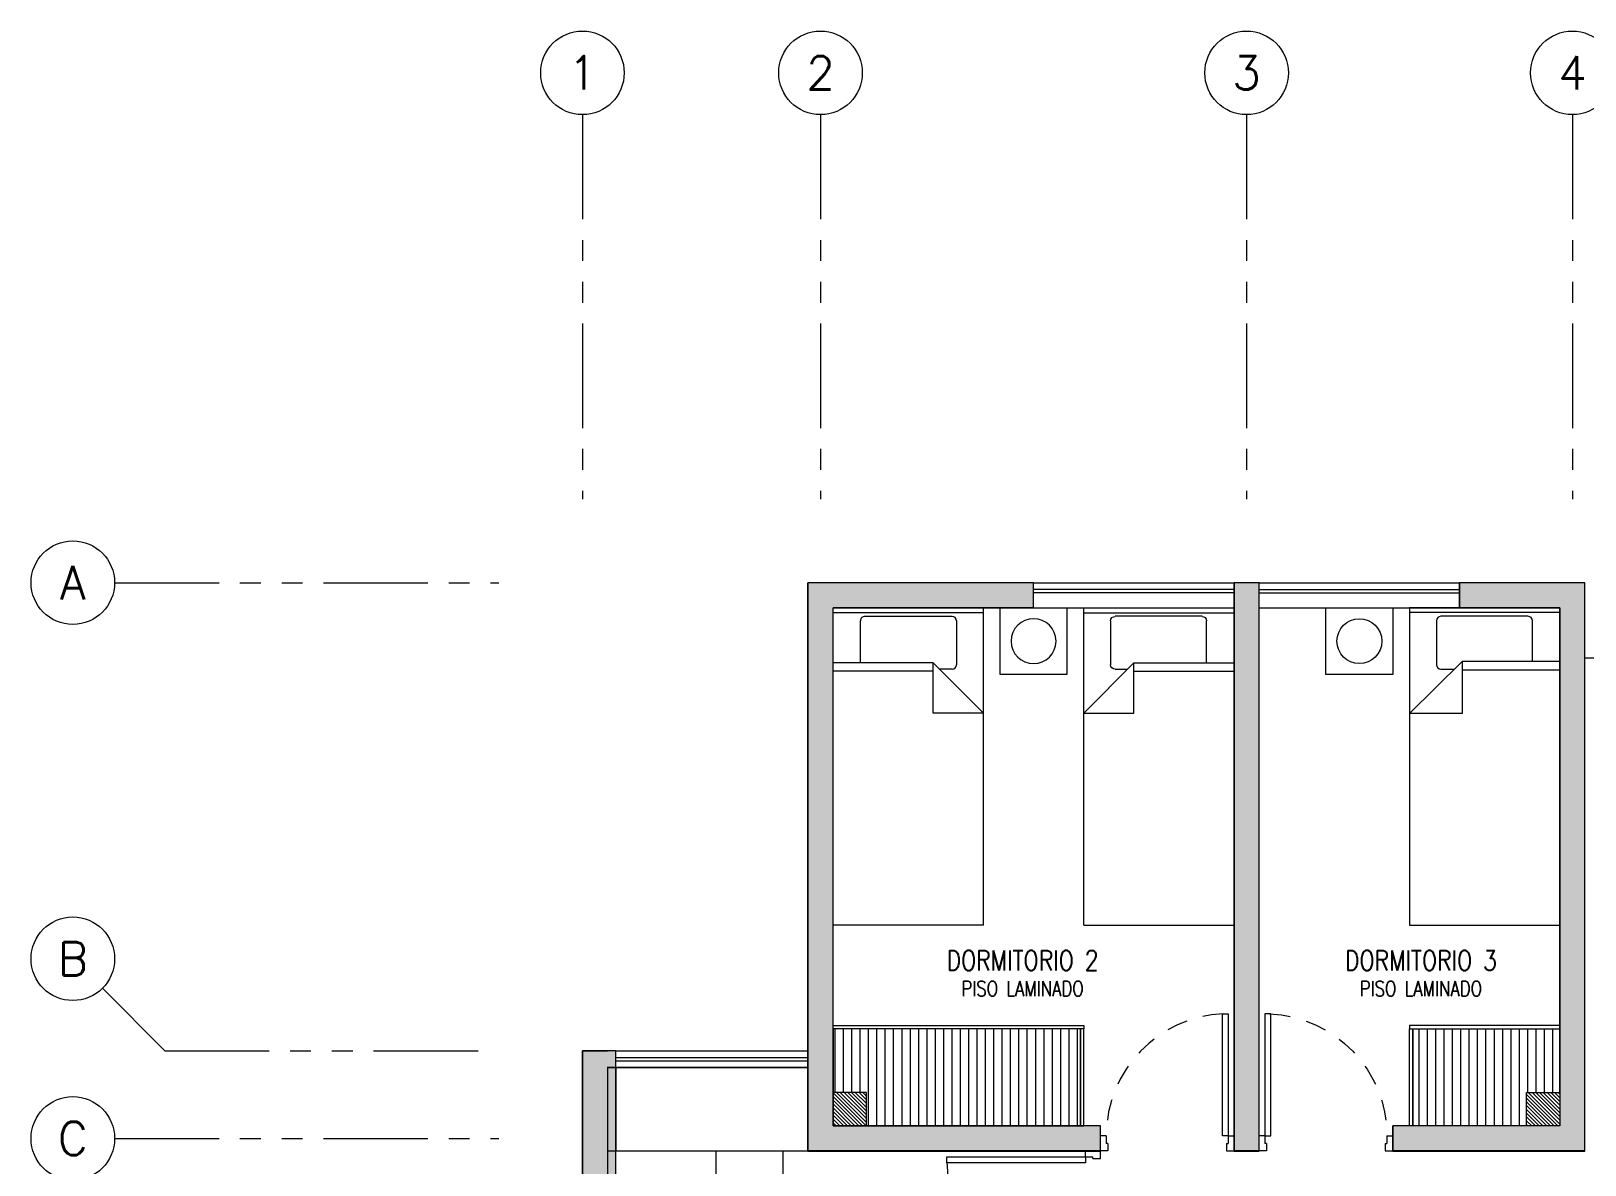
# Model space of a CAD drawing. Header units: millimetres. Extents: x 3738 to 3833, y 1327 to 1657.
# Drawn here: x 3765.17 to 3774.47, y 1467.1 to 1473.89 of the extents above; entities that cross this region are included whole.
import ezdxf
from ezdxf.enums import TextEntityAlignment as Align

# ---------------------------------------------------------------- set-up
doc = ezdxf.new("R2010")
doc.units = ezdxf.units.MM
for name, pattern in [('HIDDEN2', [0.1875, 0.125, -0.0625]), ('PHANTOM', [63.5, 31.75, -6.35, 6.35, -6.35, 6.35, -6.35]), ('PHANTOM2', [1.25, 0.625, -0.125, 0.125, -0.125, 0.125, -0.125]), ('X-REF_DP_Arquitectura$0$HIDDEN', [0.375, 0.25, -0.125])]:
    doc.linetypes.add(name, pattern=pattern)
doc.layers.get('0').update_dxf_attribs({"color": 251, "lineweight": 9})
for name, color, linetype, lineweight in [('A-COTAS EXT', 251, 'Continuous', 13), ('A-EJES', 251, 'PHANTOM', 13), ('A-HATCH', 251, 'Continuous', 13), ('A-MOBILIARIO', 251, 'Continuous', 13), ('A-MURO BAJO', 251, 'Continuous', 13), ('A-MUROS', 251, 'Continuous', 13), ('A-TEXTO-ACABADO PISO', 251, 'Continuous', 13), ('A-TEXTO-AMBIENTE', 251, 'Continuous', 13), ('A_20_Estructuras', 251, 'Continuous', 13), ('A_50_TextoAmbiente', 251, 'Continuous', 13), ('A_50_Vigas', 251, 'X-REF_DP_Arquitectura$0$HIDDEN', 13), ('A_60_HatchEstructuras', 251, 'Continuous', 13), ('DLP_MOBILIARIO FIJO', 251, 'Continuous', 13)]:
    doc.layers.add(name, color=color, linetype=linetype, lineweight=lineweight)
doc.styles.add('ROMANS', font='romans.shx', dxfattribs={"width": 0.8})

# ---------------------------------------------------------------- blocks, each defined once
blk = doc.blocks.new('EF-P2-P4')
at = {"layer": 'A_60_HatchEstructuras', "ltscale": 0.05}
h = blk.add_hatch(color=256, dxfattribs=at)
h.dxf.hatch_style = 1
h.paths.add_polyline_path([(4.65, 0), (3.9, 0), (3.9, -0.15), (4.5, -0.15), (4.5, -3.25), (3.5, -3.25), (3.5, -3.4), (4.65, -3.4)])
h.paths.add_polyline_path([(2.7, 0), (2.55, 0), (2.55, -3.4), (2.7, -3.4)])
h.paths.add_polyline_path([(1.75, -3.25), (0.15, -3.25), (0.15, -0.15), (1.35, -0.15), (1.35, 0), (0, 0), (0, -3.4), (1.75, -3.4)])
at = {"layer": 'A_60_HatchEstructuras'}
h = blk.add_hatch(color=256, dxfattribs=at)
h.dxf.hatch_style = 1
h.paths.add_polyline_path([(-1.15, -7), (1.6, -7), (1.6, -7.6), (1.75, -7.6), (1.75, -7), (4.5, -7), (4.5, -9.55), (4.65, -9.55), (4.65, -7), (7.5001, -7), (7.5001, -6.85), (4.65, -6.85), (4.65, -4.3), (4.5, -4.3), (4.5, -6.85), (1.75, -6.85), (1.75, -6.25), (1.6, -6.25), (1.6, -6.85), (-1.15, -6.85), (-1.15, -2.8), (-1.35, -2.8), (-1.35, -11.05), (-1.15, -11.05)])
h.paths.add_polyline_path([(3.3, -4.45), (3.75, -4.45), (3.75, -4.3), (1.6, -4.3), (1.6, -5.5), (1.7468, -5.5), (1.75, -5.5), (1.75, -4.45), (3.1, -4.45), (3.1, -6.05), (3.3, -6.05)], flags=17)
h.paths.add_polyline_path([(3.3, -7.8), (3.1, -7.8), (3.1, -9.4), (1.75, -9.4), (1.75, -8.35), (1.6, -8.35), (1.6, -9.55), (3.75, -9.55), (3.75, -9.4), (3.3, -9.4)], flags=17)
at = {"layer": 'A_20_Estructuras'}
for points in [[(1.75, -3.25), (0.15, -3.25), (0.15, -0.15), (1.35, -0.15), (1.35, 0), (0, 0), (0, -3.4), (1.75, -3.4)], [(2.7, 0), (2.55, 0), (2.55, -3.4), (2.7, -3.4)], [(4.65, 0), (3.9, 0), (3.9, -0.15), (4.5, -0.15), (4.5, -3.25), (3.5, -3.25), (3.5, -3.4), (4.65, -3.4)], [(-1.15, -7), (1.6, -7), (1.6, -7.6), (1.75, -7.6), (1.75, -7), (4.5, -7), (4.5, -9.55), (4.65, -9.55), (4.65, -7), (7.5001, -7), (7.5001, -6.85), (4.65, -6.85), (4.65, -4.3), (4.5, -4.3), (4.5, -6.85), (1.75, -6.85), (1.75, -6.25), (1.6, -6.25), (1.6, -6.85), (-1.15, -6.85), (-1.15, -2.8), (-1.35, -2.8), (-1.35, -11.05), (-1.15, -11.05)]]:
    blk.add_lwpolyline(points, close=True, dxfattribs=at)
at = {"layer": 'A_50_Vigas'}
for p, q in [((2.7, 0), (3.9, 0)), ((1.35, 0), (2.55, 0)), ((4.65, -0.45), (7.35, -0.45)), ((-1.15, -2.8), (0, -2.8))]:
    blk.add_line(p, q, dxfattribs=at)
blk = doc.blocks.new('JUNTA2')
at = {"layer": 'A-MOBILIARIO'}
blk.add_lwpolyline([(-25.6, -2.925), (-25.6, -2.425), (-26.75, -2.425), (-26.75, -2.925)], close=True, dxfattribs=at)
at = {"layer": 'A-MUROS'}
blk.add_lwpolyline([(-24, -6.375), (-26.75, -6.375), (-26.75, -2.325), (-26.95, -2.325), (-26.95, -10.575), (-26.75, -10.575), (-26.75, -6.525), (-24, -6.525)], dxfattribs=at)
blk = doc.blocks.new('A$C77AB7FBD')
at = {"linetype": 'Continuous'}
for p, q in [((0, 0), (0, 1.9)), ((0.9, 1.9), (0, 1.9)), ((0.9, 1.87), (0, 1.87)), ((0.9, 0), (0.9, 1.9)), ((0.164, 1.57), (0.164, 1.8219)), ((0.1908, 1.8487), (0.7119, 1.8487)), ((0.7386, 1.8219), (0.7386, 1.5585)), ((0.6, 1.57), (0, 1.57)), ((0.6, 1.52), (0, 1.52)), ((0.6, 1.27), (0.6, 1.57)), ((0.9, 1.27), (0.6, 1.57)), ((0.7119, 1.5317), (0.6383, 1.5317)), ((0.9, 1.27), (0.6, 1.27)), ((0.9, 0), (0, 0))]:
    blk.add_line(p, q, dxfattribs=at)
for centre, start, end in [((0.1908, 1.8219), 90, 180), ((0.7119, 1.8219), 0, 90), ((0.7119, 1.5585), 270, 0)]:
    blk.add_arc(centre, 0.0267, start, end, dxfattribs=at)
blk = doc.blocks.new('A$C2EBA15F5')
blk.add_lwpolyline([(0, 0.4), (0, 0), (0.4, 0), (0.4, 0.4)], close=True)
blk.add_circle((0.2, 0.2), 0.1344)
blk = doc.blocks.new('CAMA PROYECCION')
for p, q in [((37.495, 40.6423, 0), (37.495, 38.771, 0)), ((38.3949, 40.6423, 0), (37.495, 40.6423, 0)), ((38.3949, 38.771, 0), (38.3949, 40.6423, 0)), ((38.0806, 39.3741, 0), (38.3949, 39.3741, 0)), ((38.3949, 39.3741, 0), (38.0806, 39.0644, 0)), ((38.0806, 39.0644, 0), (38.0806, 39.3741, 0)), ((38.0806, 39.1133, 0), (37.495, 39.1133, 0)), ((37.495, 39.0644, 0), (38.0806, 39.0644, 0)), ((37.659, 39.0644, 0), (37.659, 38.8203, 0)), ((38.2069, 39.1106, 0), (38.1275, 39.1106, 0)), ((38.2336, 38.8203, 0), (38.2336, 39.0838, 0)), ((37.495, 38.7423, 0), (37.495, 38.9974, 0)), ((38.3949, 38.7423, 0), (38.3949, 38.9974, 0)), ((37.6857, 38.7936, 0), (38.2069, 38.7936, 0)), ((37.495, 38.771, 0), (38.3949, 38.771, 0)), ((37.495, 38.7423, 0), (38.3949, 38.7423, 0))]:
    blk.add_line(p, q)
at = {"elevation": 0}
blk.add_lwpolyline([(38.495, 38.7423), (38.495, 39.1423), (38.895, 39.1423), (38.895, 38.7423)], close=True, dxfattribs=at)
blk.add_circle((38.695, 38.9423, 0), 0.1344)
for centre, start, end in [((38.2069, 39.0838, 0), 0, 90), ((37.6857, 38.8203, 0), 180, 270), ((38.2069, 38.8203, 0), 270, 0)]:
    blk.add_arc(centre, 0.0267, start, end)
blk = doc.blocks.new('*U258')
for p, q in [((0.01, 0.855), (0.01, 0.9)), ((0.055, 0.855), (0.01, 0.855)), ((0.1, 0.865), (0.055, 0.865)), ((0.055, 0.855), (0.055, 0.865)), ((0.1, 0.865), (0.1, 0.9)), ((0.055, 0.045), (0.01, 0.045)), ((0.01, 0.045), (0.01, 0)), ((0.055, 0.045), (0.055, 0.035)), ((0.1, 0.035), (0.055, 0.035)), ((0.1, 0.035), (0.1, 0))]:
    blk.add_line(p, q)
blk.add_lwpolyline([(0.93, 0.07), (0.93, 0.035), (0.1, 0.035), (0.1, 0.07)], close=True)
at = {"color": 7, "linetype": 'HIDDEN2'}
blk.add_arc((0.0995, 0.0339), 0.8311, 2.23015, 89.96723, dxfattribs=at)
blk = doc.blocks.new('*U259')
for p, q in [((0.01, 0.755), (0.01, 0.8)), ((0.055, 0.755), (0.01, 0.755)), ((0.1, 0.765), (0.055, 0.765)), ((0.055, 0.755), (0.055, 0.765)), ((0.1, 0.765), (0.1, 0.8)), ((0.055, 0.045), (0.01, 0.045)), ((0.01, 0.045), (0.01, 0)), ((0.055, 0.045), (0.055, 0.035)), ((0.1, 0.035), (0.055, 0.035)), ((0.1, 0.035), (0.1, 0))]:
    blk.add_line(p, q)
blk.add_lwpolyline([(0.83, 0.07), (0.83, 0.035), (0.1, 0.035), (0.1, 0.07)], close=True)
at = {"color": 7, "linetype": 'HIDDEN2'}
blk.add_arc((0.0996, 0.034), 0.731, 2.23015, 89.96723, dxfattribs=at)
blk = doc.blocks.new('DPTO 65')
at = {"layer": 'A-HATCH'}
h = blk.add_hatch(dxfattribs=at)
h.set_pattern_fill('ANSI31', color=256, scale=0.005)
h.set_pattern_definition([(45, (-52.640968, -4.05), (-0.01122532, 0.01122532), [])])
h.paths.add_polyline_path([(-5.85, 3.95), (-5.65, 3.95), (-5.65, 3.75), (-5.85, 3.75)])
h = blk.add_hatch(dxfattribs=at)
h.set_pattern_fill('ANSI31', color=256, scale=0.005)
h.set_pattern_definition([(45, (-50.050001, -4.05), (-0.01122532, 0.01122532), [])])
h.paths.add_polyline_path([(-1.5, 3.95), (-1.7, 3.95), (-1.7, 3.75), (-1.5, 3.75)])
at = {"layer": 'DLP_MOBILIARIO FIJO'}
h = blk.add_hatch(dxfattribs=at)
h.set_pattern_fill('_USER', color=8, scale=0.05, angle=270, pattern_type=0)
h.set_pattern_definition([(270, (-65.03, 33.379965), (0.05, -9e-18), [])])
h.paths.add_polyline_path([(-5.85, 4.33), (-4.97, 4.33), (-4.97, 3.75), (-5.65, 3.75), (-5.65, 3.95), (-5.85, 3.95)])
h = blk.add_hatch(dxfattribs=at)
h.set_pattern_fill('_USER', color=8, scale=0.05, angle=270, pattern_type=0)
h.set_pattern_definition([(270, (-9542.434857, -4941.215817), (0.05, -9e-18), [])])
h.paths.add_polyline_path([(-1.5, 4.33), (-1.5, 3.95), (-1.7, 3.95), (-1.7, 3.75), (-2.98, 3.75), (-2.98, 4.33)])
at = {"layer": 'A-MOBILIARIO'}
for points in [[(-1.35, 3.6), (-1.35, 4.1), (-0.15, 4.1), (-0.15, 3.6)], [(-0.8, 3.4), (-0.8, 3.6), (-1.2, 3.6), (-1.2, 3.4)]]:
    blk.add_lwpolyline(points, close=True, dxfattribs=at)
at = {"layer": 'A-MURO BAJO'}
for p, q in [((-4.05, 7), (-5.25, 7)), ((-2.7, 7), (-3.9, 7)), ((-4.05, 6.85), (-5.25, 6.85)), ((-2.7, 6.85), (-3.9, 6.85)), ((-0.2, 4.2), (-1.35, 4.2)), ((-0.2, 4.1), (-1.35, 4.1))]:
    blk.add_line(p, q, dxfattribs=at)
at = {"layer": 'A-MUROS'}
for p, q in [((-6, 7), (-5.25, 7)), ((-6, 3.6), (-6, 7)), ((-5.25, 6.85), (-5.25, 7)), ((-4.05, 7), (-3.9, 7)), ((-4.05, 3.6), (-4.05, 7)), ((-3.9, 3.6), (-3.9, 7)), ((-2.7, 7), (-1.35, 7)), ((-2.7, 6.85), (-2.7, 7)), ((-1.35, 3.6), (-1.35, 7)), ((-5.85, 6.85), (-5.25, 6.85)), ((-5.85, 3.95), (-5.85, 6.85)), ((-2.7, 6.85), (-1.5, 6.85)), ((-1.5, 3.95), (-1.5, 6.85)), ((-0.2, 4.1), (-0.2, 4.2)), ((-0.2, 4.2), (-0.15, 4.2)), ((-0.15, 4.1), (-0.2, 4.1)), ((-5.65, 3.95), (-5.85, 3.95)), ((-5.65, 3.75), (-5.65, 3.95)), ((-1.7, 3.75), (-1.7, 3.95)), ((-1.7, 3.95), (-1.5, 3.95)), ((-5.65, 3.75), (-4.85, 3.75)), ((-4.85, 3.6), (-4.85, 3.75)), ((-3.1, 3.75), (-1.7, 3.75)), ((-3.1, 3.6), (-3.1, 3.75)), ((-6, 3.6), (-4.85, 3.6)), ((-4.05, 3.6), (-3.9, 3.6)), ((-3.1, 3.6), (-1.35, 3.6))]:
    blk.add_line(p, q, dxfattribs=at)
at = {"layer": 'DLP_MOBILIARIO FIJO'}
for p, q in [((-4.05, 6.96), (-5.25, 6.96)), ((-4.05, 6.94), (-5.25, 6.94)), ((-3.9, 6.96), (-2.7, 6.96)), ((-3.9, 6.94), (-2.7, 6.94)), ((-0.2, 4.16), (-1.35, 4.16)), ((-0.2, 4.14), (-1.35, 4.14))]:
    blk.add_line(p, q, dxfattribs=at)
at = {"layer": 'DLP_MOBILIARIO FIJO', "elevation": 0}
for points in [[(-4.95, 4.35), (-4.95, 4.33), (-5.85, 4.33), (-5.85, 4.35)], [(-4.97, 3.75), (-4.95, 3.75), (-4.95, 4.33), (-4.97, 4.33)], [(-3, 4.35), (-3, 4.33), (-1.5, 4.33), (-1.5, 4.35)], [(-2.98, 3.75), (-3, 3.75), (-3, 4.33), (-2.98, 4.33)]]:
    blk.add_lwpolyline(points, close=True, dxfattribs=at)
at = {"layer": 'DLP_MOBILIARIO FIJO', "color": 8}
for points in [[(-5.85, 3.75), (-4.97, 3.75), (-4.97, 4.33), (-5.85, 4.33)], [(-1.5, 3.75), (-2.98, 3.75), (-2.98, 4.33), (-1.5, 4.33)]]:
    blk.add_lwpolyline(points, close=True, dxfattribs=at)
at = {"layer": 'A-MOBILIARIO'}
for name, p, xscale, rotation in [('CAMA PROYECCION', (-43.345, 45.5923, 0), -1, 180), ('*U259', (-3.9, 3.59), -1.000000000000015, 270), ('*U258', (-3.11, 3.6), -1, 180)]:
    blk.add_blockref(name, p, dxfattribs=dict(at, xscale=xscale, rotation=rotation))
blk.add_blockref('A$C77AB7FBD', (-3.9, 4.95), dxfattribs=at)
at = {"layer": 'A-MOBILIARIO', "extrusion": (0, 0, -1), "xscale": -1, "zscale": -1}
blk.add_blockref('A$C2EBA15F5', (2.9, 6.45), dxfattribs=at)
at = {"layer": 'A-MOBILIARIO', "xscale": -1}
blk.add_blockref('A$C77AB7FBD', (-1.5, 4.95), dxfattribs=at)
at = {"layer": 'A-MOBILIARIO', "rotation": 90}
blk.add_blockref('*U259', (-4.05, 3.59), dxfattribs=at)
blk = doc.blocks.new('N.01')
at = {"layer": 'A-MUROS', "elevation": 0}
for points in [[(-22.65, 2.3), (-22.8, 2.3), (-22.8, 10.55), (-22.65, 10.55)], [(-22.65, 10.4525), (-22.65, 6.5)]]:
    blk.add_lwpolyline(points, dxfattribs=at)
blk = doc.blocks.new('TC_PT')
blk.add_blockref('N.01', (22.8, -2.3, 0))
at = {"xscale": -1}
blk.add_blockref('DPTO 65', (0, 4.05), dxfattribs=at)
blk = doc.blocks.new('TEXTO AMBIENTES PT')
at = {"layer": 'A-TEXTO-ACABADO PISO', "char_height": 0.09, "attachment_point": 2, "style": 'ROMANS'}
for insert in [(1.2842, -2.3834), (3.6682, -2.3834)]:
    blk.add_mtext_dynamic_manual_height_columns('PISO LAMINADO', width=1.20225, gutter_width=12.5, heights=[0], dxfattribs=dict(at, insert=insert))
at = {"layer": 'A-TEXTO-AMBIENTE', "style": 'ROMANS', "width": 0.8}
for s, p in [('DORMITORIO 2', (1.2841, -2.3201)), ('DORMITORIO 3', (3.6684, -2.3201))]:
    blk.add_text(s, height=0.12, dxfattribs=at).set_placement(p, align=Align.CENTER)
blk = doc.blocks.new('Ejes_Torre C')
at = {"layer": 'A-COTAS EXT'}
blk.add_line((-2.5, 11.05), (-2.8732, 11.4232), dxfattribs=at)
at = {"layer": 'A-EJES', "linetype": 'PHANTOM2'}
for points in [[(0, 16.65), (0, 14.35)], [(1.425, 16.65), (1.425, 14.35)], [(3.975, 16.65), (3.975, 14.35)], [(5.925, 16.65), (5.925, 14.35)], [(-2.8, 13.85), (-0.5, 13.85)], [(-2.5, 11.05), (-0.5, 11.05)], [(-2.8, 10.525), (-0.5, 10.525)]]:
    blk.add_lwpolyline(points, dxfattribs=at)
at = {"layer": 'A-EJES', "linetype": 'Continuous'}
for centre in [(0, 16.9), (1.425, 16.9), (3.975, 16.9), (5.925, 16.9), (-3.05, 13.85), (-3.05, 11.6), (-3.05, 10.525)]:
    blk.add_circle(centre, 0.25, dxfattribs=at)
at = {"layer": 'A-EJES', "linetype": 'Continuous', "style": 'ROMANS'}
for s, p in [('1', (0, 16.9)), ('2', (1.425, 16.9)), ('3', (3.975, 16.9)), ('4', (5.925, 16.9)), ('A', (-3.05, 13.85)), ('B', (-3.05, 11.6)), ('C', (-3.05, 10.525))]:
    blk.add_text(s, height=0.2, dxfattribs=at).set_placement(p, align=Align.MIDDLE_CENTER)

msp = doc.modelspace()

# ---------------------------------------------------------------- block references
for name, p in [('EF-P2-P4', (3769.8221, 1470.5876)), ('JUNTA2', (3795.4221, 1470.1129))]:
    msp.add_blockref(name, p)

# ---------------------------------------------------------------- next in the draw order: block references
msp.add_blockref('TC_PT', (3768.4721, 1459.5379))

# ---------------------------------------------------------------- next in the draw order: block references
at = {"layer": 'A-EJES'}
msp.add_blockref('Ejes_Torre C', (3768.4721, 1456.7379), dxfattribs=at)
at = {"layer": 'A_50_TextoAmbiente'}
msp.add_blockref('TEXTO AMBIENTES PT', (3769.8221, 1470.5879), dxfattribs=at)

doc.saveas('drawing.dxf')
